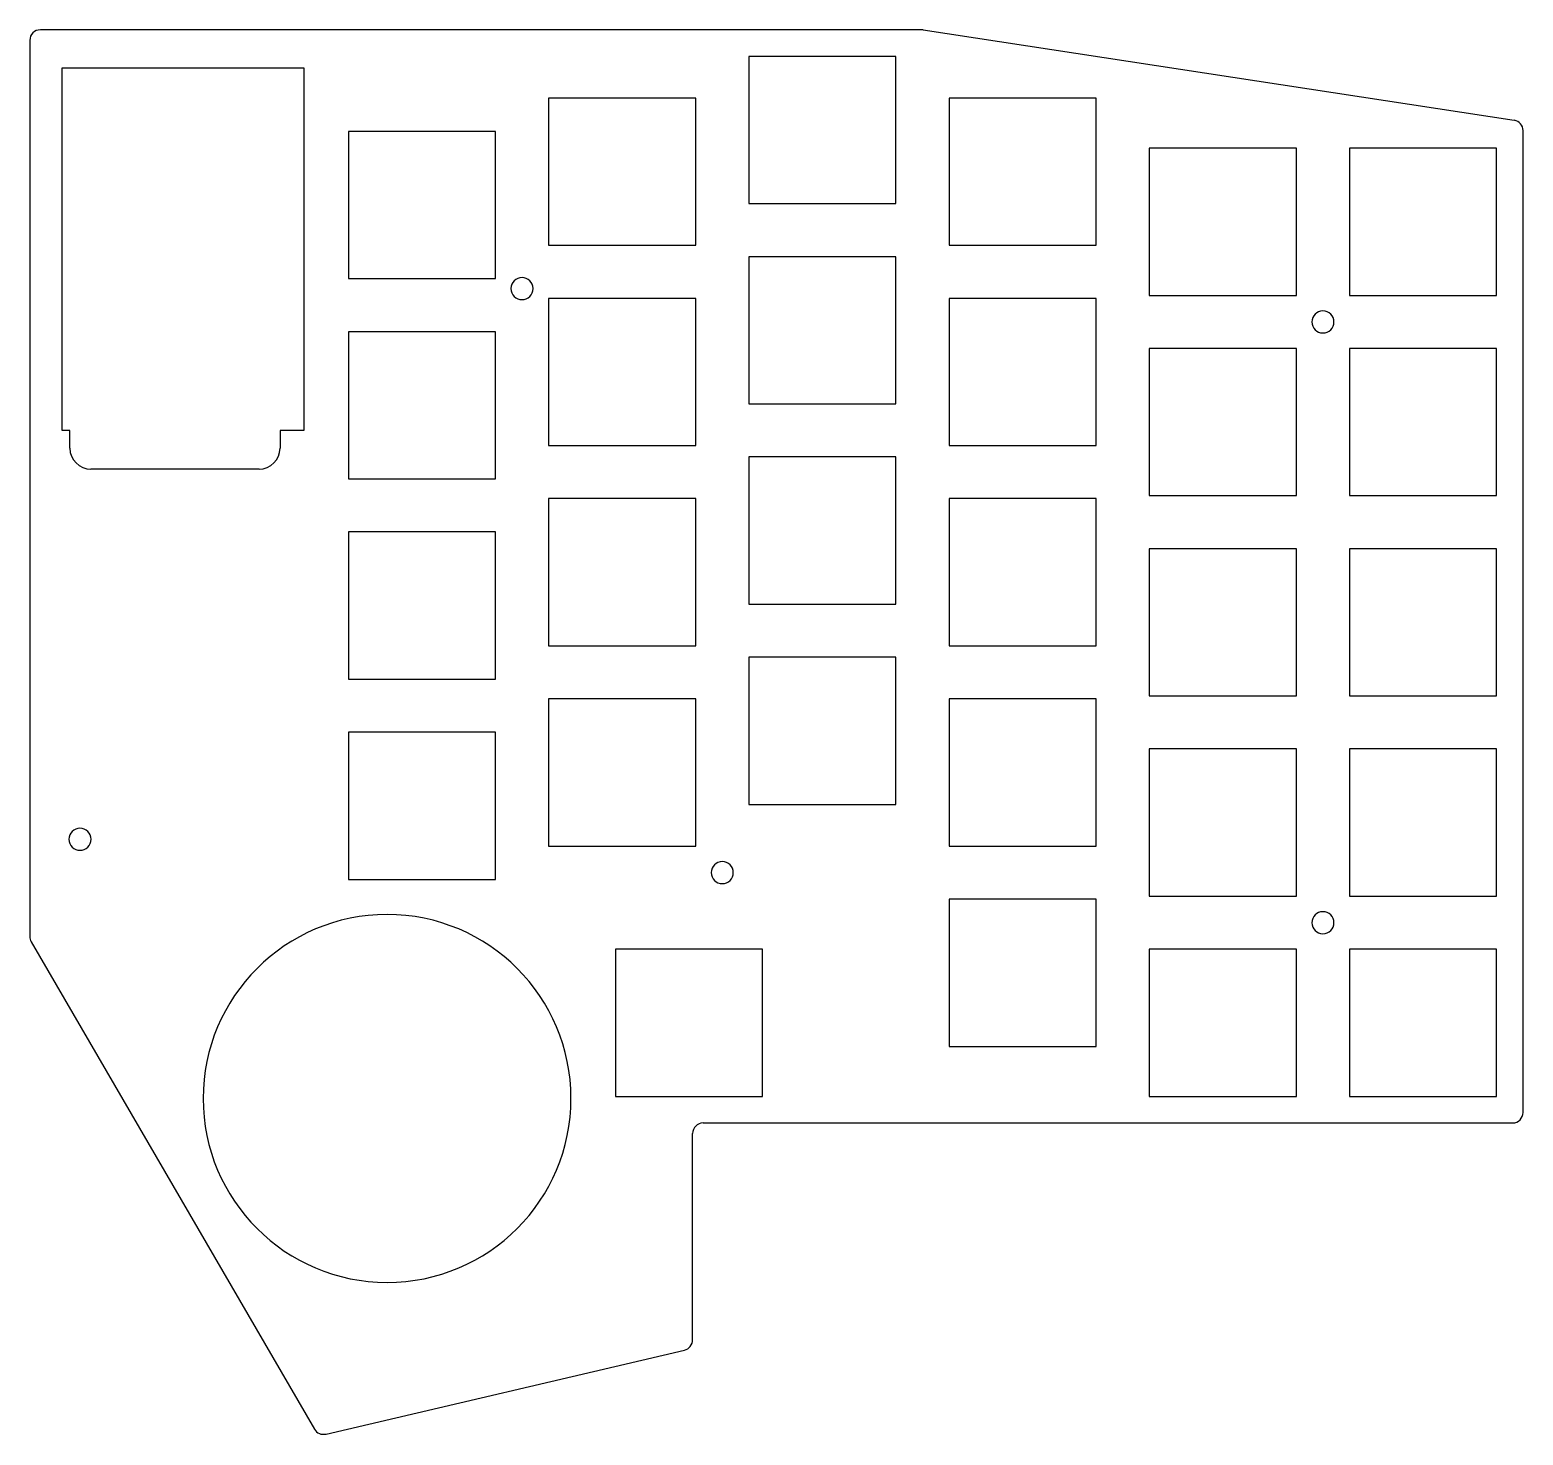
# Model space of a CAD drawing. Header units: millimetres. Extents: x 19 to 161, y -81 to 52.
import ezdxf

# ---------------------------------------------------------------- set-up
doc = ezdxf.new("R2010")
doc.units = ezdxf.units.MM
doc.header["$MEASUREMENT"] = 0

msp = doc.modelspace()

# ---------------------------------------------------------------- linework, layer by layer
for p, q in [((18.94, 51.46, 0), (18.94, -33.79, 0)), ((103.8, 52.46, 0), (19.94, 52.46, 0)), ((160.18, 43.85, 0), (103.95, 52.44, 0)), ((22.02, 14.35, 0), (22.02, 48.85, 0)), ((22.02, 48.85, 0), (45, 48.85, 0)), ((45, 48.85, 0), (45, 14.35, 0)), ((161.02, -50.53, 0), (161.02, 42.87, 0)), ((22.75, 14.35, 0), (22.02, 14.35, 0)), ((22.75, 12.67, 0), (22.75, 14.35, 0)), ((45, 14.35, 0), (42.75, 14.35, 0)), ((42.75, 14.35, 0), (42.75, 12.67, 0)), ((40.75, 10.67, 0), (24.75, 10.67, 0)), ((19.08, -34.3, 0), (46.03, -80.65, 0)), ((82, -72.16, 0), (82, -52.53, 0)), ((83, -51.53, 0), (160.02, -51.53, 0)), ((47.12, -81.13, 0), (81.23, -73.14, 0))]:
    msp.add_line(p, q)
for points in [[(101.35, 35.93), (101.35, 49.93), (87.35, 49.93), (87.35, 35.93)], [(82.3, 31.96), (82.3, 45.96), (68.3, 45.96), (68.3, 31.96)], [(120.4, 31.96), (120.4, 45.96), (106.4, 45.96), (106.4, 31.96)], [(63.25, 28.79), (63.25, 42.79), (49.25, 42.79), (49.25, 28.79)], [(139.45, 27.2), (139.45, 41.2), (125.45, 41.2), (125.45, 27.2)], [(158.5, 41.2), (144.5, 41.2), (144.5, 27.2), (158.5, 27.2)], [(101.35, 16.88), (101.35, 30.88), (87.35, 30.88), (87.35, 16.88)], [(82.3, 26.91), (68.3, 26.91), (68.3, 12.91), (82.3, 12.91)], [(120.4, 12.91), (120.4, 26.91), (106.4, 26.91), (106.4, 12.91)], [(63.25, 9.74), (63.25, 23.74), (49.25, 23.74), (49.25, 9.74)], [(139.45, 8.15), (139.45, 22.15), (125.45, 22.15), (125.45, 8.15)], [(158.5, 22.15), (144.5, 22.15), (144.5, 8.15), (158.5, 8.15)], [(101.35, -2.17), (101.35, 11.83), (87.35, 11.83), (87.35, -2.17)], [(82.3, -6.14), (82.3, 7.86), (68.3, 7.86), (68.3, -6.14)], [(120.4, -6.14), (120.4, 7.86), (106.4, 7.86), (106.4, -6.14)], [(63.25, -9.31), (63.25, 4.69), (49.25, 4.69), (49.25, -9.31)], [(139.45, -10.9), (139.45, 3.1), (125.45, 3.1), (125.45, -10.9)], [(158.5, -10.9), (158.5, 3.1), (144.5, 3.1), (144.5, -10.9)], [(101.35, -7.22), (87.35, -7.22), (87.35, -21.22), (101.35, -21.22)], [(82.3, -25.19), (82.3, -11.19), (68.3, -11.19), (68.3, -25.19)], [(120.4, -25.19), (120.4, -11.19), (106.4, -11.19), (106.4, -25.19)], [(63.25, -28.36), (63.25, -14.36), (49.25, -14.36), (49.25, -28.36)], [(139.45, -29.95), (139.45, -15.95), (125.45, -15.95), (125.45, -29.95)], [(158.5, -29.95), (158.5, -15.95), (144.5, -15.95), (144.5, -29.95)], [(120.4, -44.24), (120.4, -30.24), (106.4, -30.24), (106.4, -44.24)], [(88.65, -35), (74.65, -35), (74.65, -49), (88.65, -49)], [(139.45, -35), (125.45, -35), (125.45, -49), (139.45, -49)], [(158.5, -49), (158.5, -35), (144.5, -35), (144.5, -49)]]:
    msp.add_lwpolyline(points, close=True)
at = {"extrusion": (-4.94112e-09, 0, -1)}
for centre, radius in [((-65.77, 27.85, 0), 1.05), ((-141.97, 24.67, 0), 1.05), ((-23.71, -24.54, 0), 1.05), ((-84.82, -27.71, 0), 1.05), ((-52.93, -49.2, 0), 17.5), ((-141.97, -32.48, 0), 1.05)]:
    msp.add_circle(centre, radius, dxfattribs=at)
for centre, radius, start, end in [((19.94, 51.46, 0), 1, 89.9999, 179.9999), ((103.8, 51.46, 0), 1, 81.3136, 90.0001), ((40.75, 12.67, 0), 2, 270, 360), ((160.02, -50.53, 0), 1, 270, 0), ((83, -52.53, 0), 1, 90, 180)]:
    msp.add_arc(centre, radius, start, end)
at = {"extrusion": (4.94113e-09, 0, 1)}
msp.add_arc((160.02, 42.87, 0), 1, 360, 81.3136, dxfattribs=at)
at = {"extrusion": (4.94112e-09, 0, 1)}
msp.add_arc((24.75, 12.67, 0), 2, 180, 270, dxfattribs=at)
at = {"extrusion": (4.94112e-09, 1e-16, 1)}
msp.add_arc((19.94, -33.79, 0), 1, 180, 210.1695, dxfattribs=at)
at = {"extrusion": (2.56961e-10, -1.09711e-09, 1)}
msp.add_arc((81, -72.16, 0), 1, 283.182, 0, dxfattribs=at)
at = {"extrusion": (3.69317e-09, 2.14684e-09, 1)}
msp.add_arc((46.89, -80.15, 0), 1, 210.1694, 283.182, dxfattribs=at)

doc.saveas('drawing.dxf')
